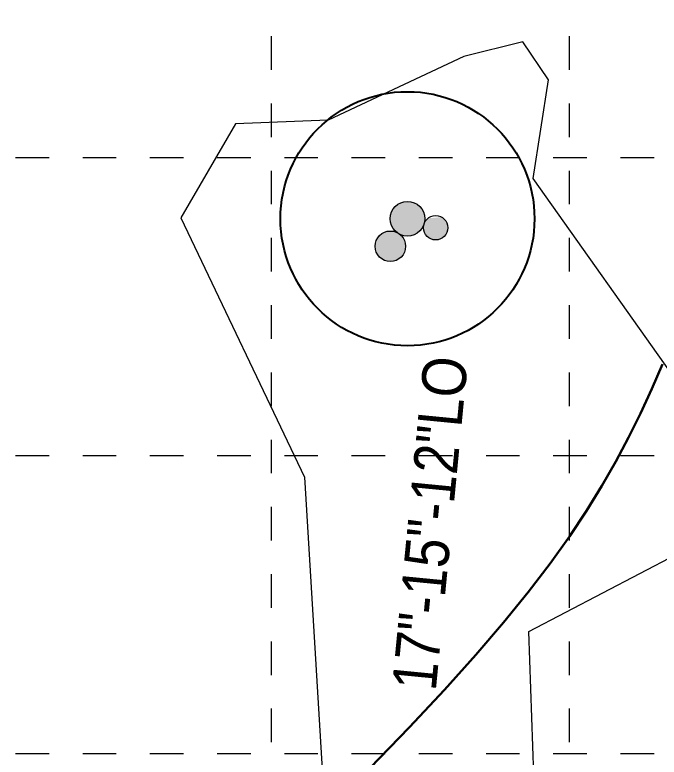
# Model space of a CAD drawing. Extents: x -66 to 9312, y 2290 to 8156.
# Drawn here: x 6984.5 to 7300.8, y 5075 to 5439.3 of the extents above; entities that cross this region are included whole.
import ezdxf
from ezdxf.enums import TextEntityAlignment as Align

# ---------------------------------------------------------------- set-up
doc = ezdxf.new("R2010")
doc.units = 0
doc.header["$LTSCALE"] = 120
doc.header["$MEASUREMENT"] = 0
doc.linetypes.add('HIDDEN', pattern=[0.375, 0.125, -0.125, 0.125])
for name, color, linetype, lineweight in [('A-PROP-Road', 112, 'CONTINUOUS', 30), ('CTR', 4, 'CONTINUOUS', 9), ('TREE', 2, 'CONTINUOUS', 20)]:
    doc.layers.add(name, color=color, linetype=linetype, lineweight=lineweight)
doc.layers.add('GRID', color=254, linetype='HIDDEN')
doc.layers.add('HIDE3', color=74, linetype='CONTINUOUS')
doc.styles.get("Standard").update_dxf_attribs({"font": 'ARIAL.TTF', "width": 0.85})

msp = doc.modelspace()

# ---------------------------------------------------------------- hatches: boundary and pattern name
at = {"layer": 'TREE'}
h = msp.add_hatch(color=7, dxfattribs=at)
h.paths.add_polyline_path([(6320.03, 5505.77, 1), (6308.99, 5505.77, 1)])
h.paths.add_polyline_path([(6332.03, 5505.77, 1), (6320.03, 5505.77, 1)])
h.paths.add_polyline_path([(7176.37, 5325.7, 0.231392), (7173.47, 5331.62, -0.04624), (7172.14, 5332.45, 0.55346), (7161.37, 5325.7, 1)])
h.paths.add_polyline_path([(7185.37, 5336.55, -0.008885), (7185.43, 5336.75, 0.074288), (7185.8, 5339.24, 1), (7168.76, 5339.24, 0.234716), (7172.14, 5332.45, -0.052561), (7173.47, 5331.62, 0.456493)])
h.paths.add_polyline_path([(7197.11, 5334.82, 0.273462), (7194.01, 5340.08, -0.01359), (7187.32, 5339.47, 0.140723), (7185.43, 5336.75, -0.006256), (7185.37, 5336.55, 0.072967), (7185.11, 5334.82, 1)])

# ---------------------------------------------------------------- linework, layer by layer
at = {"layer": 'A-PROP-Road', "color": 7}
for p, q in [((7297.2, 5255.72), (7302.55, 5267.9)), ((7291.62, 5243.71), (7297.2, 5255.72)), ((7285.78, 5231.86), (7291.62, 5243.71)), ((7279.54, 5220.04), (7285.78, 5231.86)), ((7272.74, 5208.1), (7279.54, 5220.04)), ((7265.21, 5195.87), (7272.74, 5208.1)), ((7256.78, 5183.21), (7265.21, 5195.87)), ((7247.29, 5169.97), (7256.78, 5183.21)), ((7236.58, 5155.98), (7247.29, 5169.97)), ((7224.48, 5141.1), (7236.58, 5155.98)), ((7210.82, 5125.17), (7224.48, 5141.1)), ((7195.44, 5108.03), (7210.82, 5125.17)), ((7178.17, 5089.53), (7195.44, 5108.03)), ((7158.85, 5069.53), (7178.17, 5089.53))]:
    msp.add_line(p, q, dxfattribs=at)
at = {"layer": 'CTR', "color": 35}
for p, q in [((7233.92, 5426.03, 1116), (7205.02, 5418.79, 1116)), ((7246.52, 5407.35, 1116), (7233.92, 5426.03, 1116)), ((7205.02, 5418.79, 1116), (7138.41, 5387.58, 1116)), ((7238.93, 5358.89, 1116), (7246.52, 5407.35, 1116)), ((7092.88, 5385.75, 1116), (7066.09, 5339.7, 1116)), ((7138.41, 5387.58, 1116), (7092.88, 5385.75, 1116)), ((7341.05, 5214.85, 1116), (7238.93, 5358.89, 1116)), ((7066.09, 5339.7, 1116), (7126.68, 5212.4, 1116)), ((7126.68, 5212.4, 1116), (7152.96, 4784.33, 1116)), ((7236.91, 5136.72, 1116), (7345.37, 5193.48, 1116)), ((7241.3, 5008.53, 1116), (7236.91, 5136.72, 1116))]:
    msp.add_line(p, q, dxfattribs=at)
at = {"layer": 'GRID', "color": 252, "linetype": 'HIDDEN', "lineweight": 0, "ltscale": 1.1}
for p, q in [((7110.41, 8002.79), (7110.41, 2881.53)), ((7256.71, 8002.79), (7256.71, 2881.53)), ((87.85, 5369.33), (9158.65, 5369.33)), ((87.85, 5223.03), (9158.65, 5223.03)), ((87.85, 5076.72), (9158.65, 5076.72))]:
    msp.add_line(p, q, dxfattribs=at)
at = {"layer": 'HIDE3'}
msp.add_circle((7177.28, 5339.24, 1121.82), 62.34, dxfattribs=at)
at = {"layer": 'TREE', "color": 7}
for centre, radius in [((7177.28, 5339.24, 1121.82), 8.52), ((7191.11, 5334.82, 1121.82), 6), ((7168.87, 5325.7, 1121.82), 7.5)]:
    msp.add_circle(centre, radius, dxfattribs=at)

# ---------------------------------------------------------------- texts
at = {"layer": 'TREE', "color": 7, "width": 0.85}
msp.add_text('17"-15"-12"LO', height=21.6, rotation=84.4544, dxfattribs=at).set_placement((7199.07, 5188.79), align=Align.CENTER)

doc.saveas('drawing.dxf')
